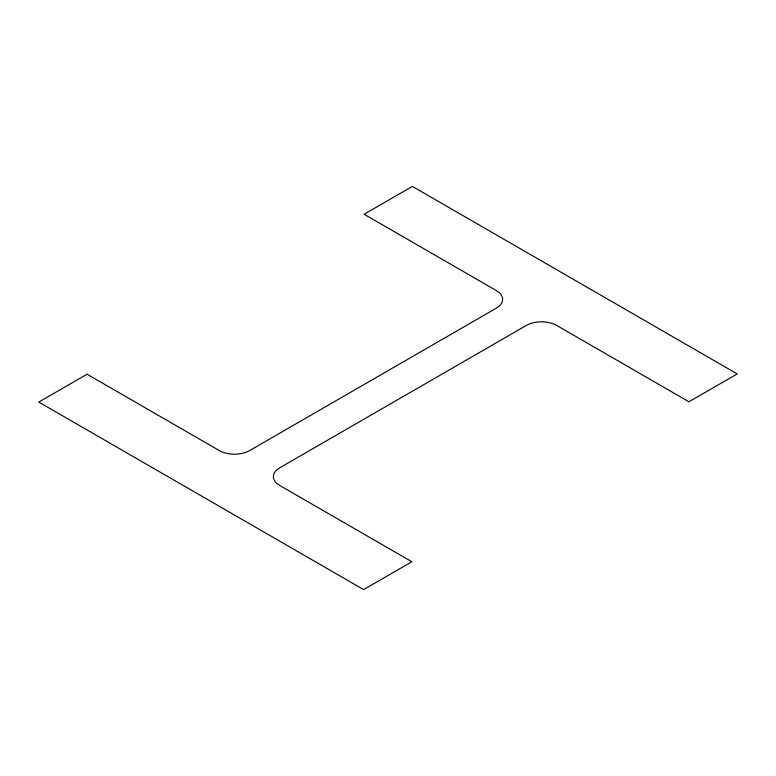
<?xml version="1.0" encoding="UTF-8"?>
<svg xmlns="http://www.w3.org/2000/svg" width="776" height="776" viewBox="0 0 776 776"><rect width="100%" height="100%" fill="white"/><g stroke="black" fill="none" stroke-linecap="round" stroke-linejoin="round"><path stroke-width="1.16" d="M87.058 374.216L38.8 402.075L363.624 589.605L411.872 561.746L279.68 485.436A21.553 12.445 0 0 1 279.68 467.841L526.283 325.464A21.553 12.445 0 0 1 556.761 325.464L688.942 401.784L737.2 373.925L412.376 186.395L364.128 214.254L496.32 290.563A21.553 12.445 0 0 1 496.32 308.159L249.717 450.536A21.553 12.445 0 0 1 219.239 450.536L87.058 374.216"/></g></svg>
